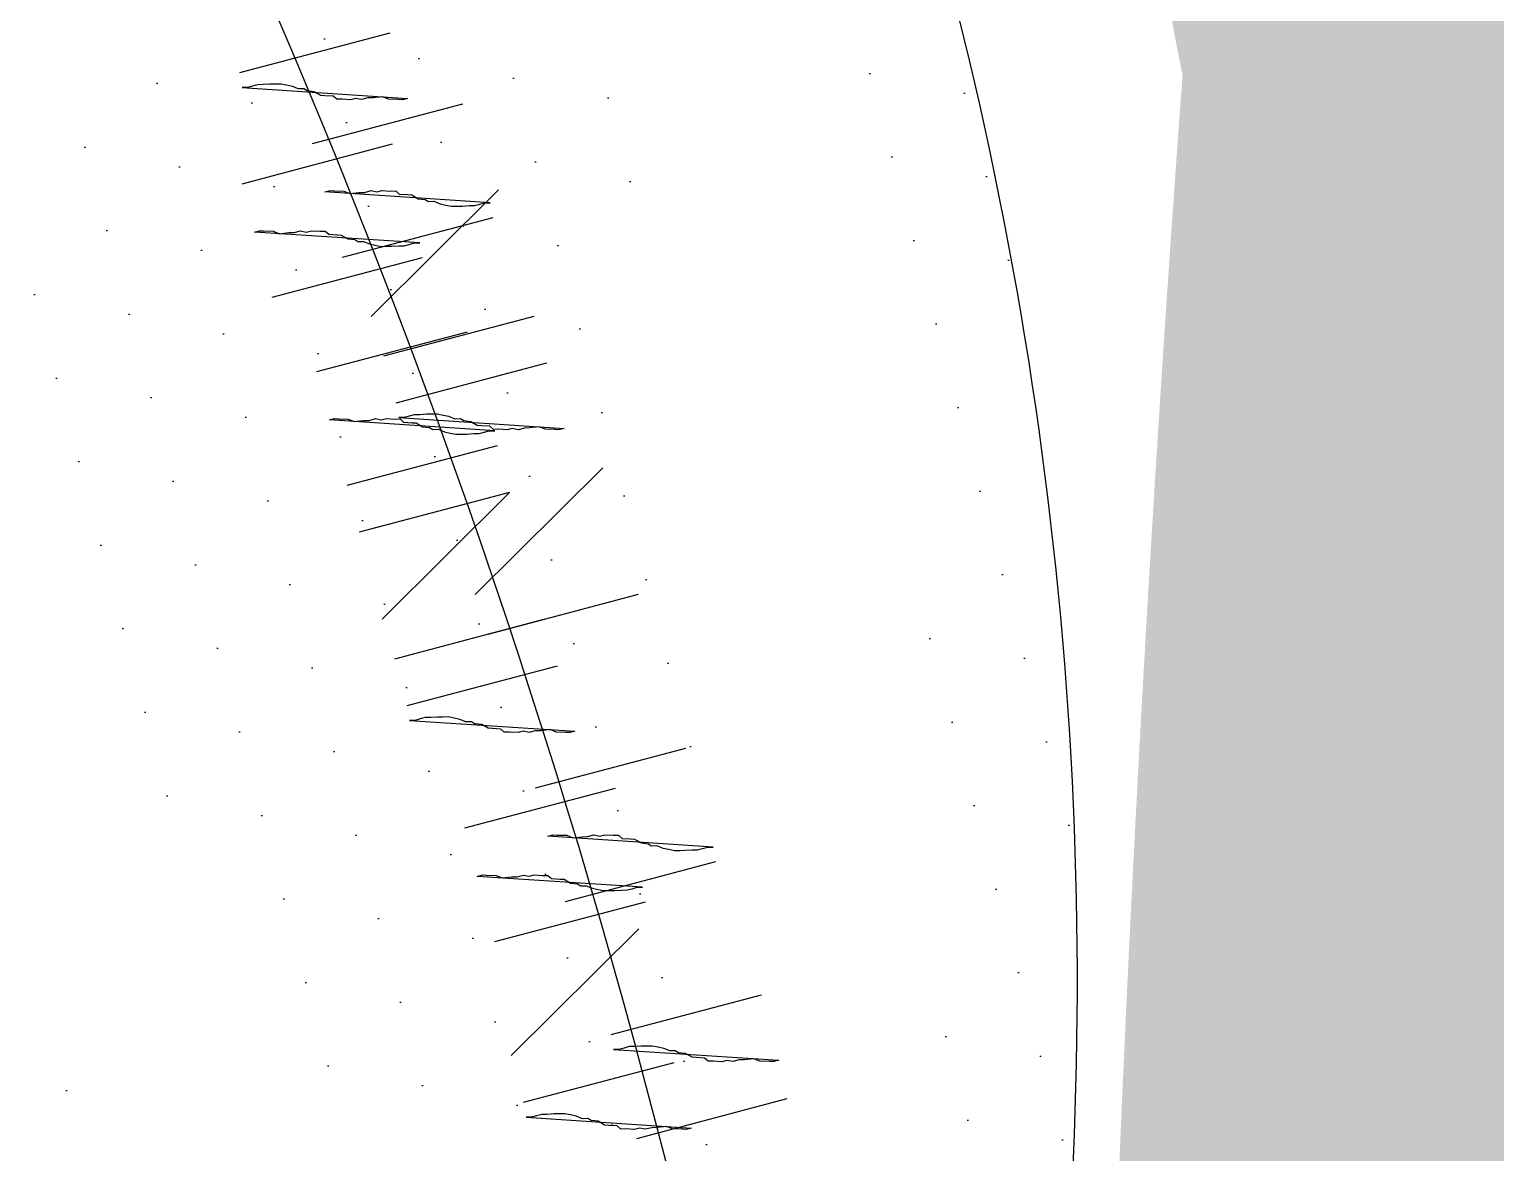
# Model space of a CAD drawing. Extents: x 3694 to 117786, y 20013 to 108631.
# Drawn here: x 41510.8 to 41700.4, y 32838.9 to 32984.2 of the extents above; entities that cross this region are included whole.
import ezdxf

# ---------------------------------------------------------------- set-up
doc = ezdxf.new("R2010")
doc.units = 0
doc.header["$LTSCALE"] = 1000
doc.header["$MEASUREMENT"] = 0
doc.layers.add('家具', color=253, linetype='Continuous')

msp = doc.modelspace()

# ---------------------------------------------------------------- hatches: boundary and pattern name
at = {"layer": '家具'}
h = msp.add_hatch(dxfattribs=at)
h.set_pattern_fill('DOTS', color=8, scale=335.28, angle=-90, style=0)
h.set_pattern_definition([(270, (68925.846, 12540.708), (20.955, -10.4775), [0, -20.955])])
edge = h.paths.add_edge_path()
edge.add_spline(control_points=[(41696.76, 31423.88), (41698.58, 31432.93), (41700.37, 31441.96), (41705.8, 31470.37), (41709.24, 31489.66), (41715.18, 31528.06), (41717.64, 31547.1), (41722.23, 31591.67), (41724.11, 31617.28), (41728.87, 31694.98), (41730.89, 31748.09), (41737.8, 31828.79), (41740.75, 31855.84), (41746.82, 31896.46), (41749.13, 31910.01), (41754.41, 31937.08), (41757.41, 31950.67), (41764.77, 31980.14), (41769.21, 31995.87), (41776.91, 32022), (41780.12, 32032.55), (41783.3, 32042.98)], knot_values=[0.007594, 0.007594, 0.007594, 0.007594, 1.009332, 1.009332, 3.166904, 3.166904, 5.324476, 5.324476, 8.146714, 8.146714, 13.786985, 13.786985, 16.607121, 16.607121, 18.017189, 18.017189, 19.427256, 19.427256, 21.1184, 21.1184, 22.28816, 22.28816, 22.28816, 22.28816], degree=3, periodic=0)
edge.add_ellipse((39866.73, 32604.79), major_axis=(1412.24, 1412.24), ratio=1, start_angle=-61.33744, end_angle=-48.55715)
edge.add_ellipse((39866.73, 32356.96), major_axis=(1412.24, -1412.24), ratio=1, start_angle=48.55715, end_angle=61.33744)
edge.add_spline(control_points=[(41783.3, 32918.76), (41780.12, 32929.2), (41776.91, 32939.75), (41769.21, 32965.88), (41764.77, 32981.61), (41757.41, 33011.08), (41754.41, 33024.67), (41749.13, 33051.74), (41746.82, 33065.29), (41740.75, 33105.91), (41737.8, 33132.96), (41732.71, 33192.38), (41730.87, 33224.64), (41729.15, 33256.52)], knot_values=[0.007594, 0.007594, 0.007594, 0.007594, 1.177354, 1.177354, 2.868498, 2.868498, 4.278566, 4.278566, 5.688634, 5.688634, 8.508769, 8.508769, 11.917873, 11.917873, 11.917873, 11.917873], degree=3, periodic=0)
edge.add_ellipse((41723.39, 33278.94), major_axis=(16.38, 16.38), ratio=1, start_angle=225.8035, end_angle=239.4175, ccw=False)
edge.add_ellipse((41587.82, 33642.9), major_axis=(290.11, 290.11), ratio=1, start_angle=234.5429, end_angle=244.3435, ccw=False)
edge.add_ellipse((42368.11, 33119.5), major_axis=(510.62, -510.62), ratio=1, start_angle=215.53018, end_angle=236.27845)
edge.add_ellipse((46135.11, 32647.69), major_axis=(3173.05, -3173.05), ratio=1, start_angle=220.77532, end_angle=231.64202)
edge.add_ellipse((42676.07, 31745.34), major_axis=(756.09, 756.09), ratio=1, start_angle=113.99303, end_angle=139.47779)
edge.add_ellipse((41596.41, 31635.85), major_axis=(20.78, -20.78), ratio=1, start_angle=29.3497, end_angle=107.314, ccw=False)
edge.add_ellipse((41338.13, 31879.25), major_axis=(269.53, -269.53), ratio=1, start_angle=326.0697, end_angle=363.7487, ccw=False)
edge.add_ellipse((41062.66, 31659.29), major_axis=(269.54, 269.54), ratio=1, start_angle=289.4364, end_angle=291.1525, ccw=False)
edge.add_ellipse((41347.37, 29992.04), major_axis=(1063.44, 1063.44), ratio=1, start_angle=35.30529, end_angle=42.74492, ccw=False)
edge.add_ellipse((41551.05, 31263.72), major_axis=(153.1, -153.1), ratio=1, start_angle=92.7042, end_angle=121.7648, ccw=False)
edge = h.paths.add_edge_path()
edge.add_ellipse((41637.04, 31307.44), major_axis=(59.62, 59.62), ratio=1, start_angle=248.1335, end_angle=277.7179)
edge.add_ellipse((41588.25, 31335.44), major_axis=(99.2, 99.2), ratio=1, start_angle=-79.3068, end_angle=-64.3192)
edge.add_ellipse((41463.45, 32846.25), major_axis=(1116.04, -1116.04), ratio=1, start_angle=303.32412, end_angle=324.37805, ccw=False)
edge.add_spline(control_points=[(41144.04, 31300.59), (41143.84, 31298.4), (41142.99, 31288.82), (41142.4, 31278.8), (41141.55, 31269.41)], knot_values=[0, 0, 0, 0, 0.241803, 1.05283, 1.05283, 1.05283, 1.05283], degree=3, periodic=0)
edge.add_ellipse((41103.64, 31272.71), major_axis=(26.91, 26.91), ratio=1, start_angle=238.7768, end_angle=310.2728, ccw=False)
edge.add_ellipse((41433.82, 35279.25), major_axis=(2868.19, -2868.19), ratio=1, start_angle=310.45931, end_angle=318.34045)
edge = h.paths.add_edge_path()
edge.add_ellipse((41637.04, 33654.3), major_axis=(59.62, -59.62), ratio=1, start_angle=82.2821, end_angle=111.8665)
edge.add_ellipse((41433.82, 29682.5), major_axis=(2868.19, 2868.19), ratio=1, start_angle=41.65955, end_angle=49.5441)
edge.add_ellipse((41103.46, 33689.01), major_axis=(26.91, -26.91), ratio=1, start_angle=49.9835, end_angle=121.3236, ccw=False)
edge.add_spline(control_points=[(41141.37, 33692.31), (41141.71, 33688.62), (41141.98, 33685.18), (41142.23, 33681.92)], knot_values=[0, 0, 0, 0, 0.318986, 0.318986, 0.318986, 0.318986], degree=3, periodic=0)
edge.add_ellipse((41571.72, 30136.05), major_axis=(2525.63, -2525.63), ratio=1, start_angle=132.87541, end_angle=141.90623, ccw=False)
edge = h.paths.add_edge_path()
edge.add_ellipse((41423.16, 33218.45), major_axis=(221.16, -221.16), ratio=1, start_angle=219.856, end_angle=290.932)
edge.add_ellipse((41513.88, 32959.01), major_axis=(155.45, -155.45), ratio=1, start_angle=231.8282, end_angle=294.8811)
edge.add_ellipse((40890.43, 32583.91), major_axis=(405.32, 405.32), ratio=1, start_angle=285.52623, end_angle=332.11357, ccw=False)
edge.add_ellipse((41600.44, 32002.77), major_axis=(258.82, 258.82), ratio=1, start_angle=80.1983, end_angle=130.5063)
edge.add_ellipse((41325.99, 31769.3), major_axis=(196.09, -196.09), ratio=1, start_angle=154.0385, end_angle=216.6924)
edge.add_ellipse((41411.93, 31313.07), major_axis=(433.68, 433.68), ratio=1, start_angle=80.98112, end_angle=109.87818)
edge.add_ellipse((56544.1, 32429.69), major_axis=(11109.23, 11109.23), ratio=1, start_angle=138.124167, end_angle=138.714391)
edge.add_spline(control_points=[(40866.28, 31411.9), (40873.31, 31411.45), (40880.45, 31411.35), (40887.96, 31411.63)], knot_values=[2.29351, 2.29351, 2.29351, 2.29351, 2.979733, 2.979733, 2.979733, 2.979733], degree=3, periodic=0)
edge.add_spline(control_points=[(40887.96, 31411.63), (40892.18, 31411.79), (40903.53, 31412.52), (40919.51, 31414.58), (40915.85, 31428.33), (40919.59, 31432.1), (40922.36, 31433.68)], knot_values=[2.979733, 2.979733, 2.979733, 2.979733, 3.365456, 3.990522, 4.278466, 4.605763, 4.605763, 4.605763, 4.605763], degree=3, periodic=0)
edge.add_spline(control_points=[(40922.36, 31433.68), (40925.15, 31435.26), (40928.73, 31436.41), (40932.31, 31437.56)], knot_values=[4.605763, 4.605763, 4.605763, 4.605763, 4.934211, 4.934211, 4.934211, 4.934211], degree=3, periodic=0)
edge.add_ellipse((41347.37, 29992.04), major_axis=(1063.44, 1063.44), ratio=1, start_angle=52.79563, end_angle=61.02051, ccw=False)
edge.add_ellipse((41276.04, 31751.85), major_axis=(212.58, 212.58), ratio=1, start_angle=165.6336, end_angle=198.8131, ccw=False)
edge.add_ellipse((41276.14, 31433.23), major_axis=(217.18, -217.18), ratio=1, start_angle=151.0252, end_angle=192.4103, ccw=False)
edge.add_ellipse((41628.18, 31559.84), major_axis=(331.09, -331.09), ratio=1, start_angle=177.8464, end_angle=203.8963, ccw=False)
edge.add_ellipse((41061.06, 31544.49), major_axis=(308.61, 308.61), ratio=1, start_angle=2.0534, end_angle=10.2604, ccw=False)
edge.add_spline(control_points=[(41358.42, 31863.96), (41367.37, 31856.91), (41389.81, 31839.24), (41380.03, 31902.48), (41403.05, 31937.54), (41430.27, 31997.14), (41397.68, 32062.77), (41416.92, 32144.53), (41432.85, 32231.36), (41492.54, 32267.5), (41501.16, 32323.05), (41534.02, 32311.22), (41535.5, 32328.39), (41536.18, 32337.33)], knot_values=[28.726228, 28.726228, 28.726228, 28.726228, 29.65137, 31.045535, 32.970907, 34.80046, 37.537981, 40.132447, 43.737998, 46.299248, 47.538816, 48.20545, 48.984057, 48.984057, 48.984057, 48.984057], degree=3, periodic=0)
edge.add_ellipse((35249.3, 32499.07), major_axis=(4446.97, 4446.97), ratio=1, start_angle=-46.473696, end_angle=-42.846266)
edge.add_spline(control_points=[(41533.82, 32735.41), (41532.42, 32749.3), (41529.24, 32773.8), (41485.67, 32804.82), (41464.95, 32873.4), (41429.5, 32937.04), (41440.76, 33008.53), (41404, 33031.18), (41371.64, 33118.04), (41371.07, 33096.8)], knot_values=[0, 0, 0, 0, 1.426784, 2.507846, 5.446644, 8.794162, 10.36551, 12.195062, 14.476347, 14.476347, 14.476347, 14.476347], degree=3, periodic=0)
edge.add_ellipse((41764.17, 33351.18), major_axis=(331.09, -331.09), ratio=1, start_angle=233.19, end_angle=257.9077, ccw=False)
edge.add_ellipse((41449.33, 33553.27), major_axis=(217.18, -217.18), ratio=1, start_angle=244.676, end_angle=286.061, ccw=False)
edge.add_ellipse((41378.03, 33242.73), major_axis=(212.58, 212.58), ratio=1, start_angle=85.1447, end_angle=91.4527, ccw=False)
edge.add_ellipse((41343.83, 34854.62), major_axis=(983.78, 983.78), ratio=1, start_angle=208.08803, end_angle=218.41184, ccw=False)
edge.add_spline(control_points=[(40939.11, 33523.52), (40933.6, 33525.33), (40928.09, 33527.14), (40925.5, 33530.52)], knot_values=[4.42753, 4.42753, 4.42753, 4.42753, 4.934211, 4.934211, 4.934211, 4.934211], degree=3, periodic=0)
edge.add_ellipse((41417.93, 33650.24), major_axis=(358.34, -358.34), ratio=1, start_angle=238.6648, end_angle=277.8164)
h = msp.add_hatch(dxfattribs=at)
h.set_pattern_fill('DOTS', color=8, scale=178.816, angle=-75.176, style=0)
h.set_pattern_definition([(284.824, (59599.926, 27199.551), (12.2337153, -2.5426225), [0, -11.176])])
edge = h.paths.add_edge_path(flags=17)
edge.add_ellipse((41585.24, 33090.61), major_axis=(23.26, -23.26), ratio=1, start_angle=217.5984, end_angle=267.3946, ccw=False)
edge.add_ellipse((41469.34, 33110.43), major_axis=(59.9, -59.9), ratio=1, start_angle=350.6584, end_angle=394.3992, ccw=False)
edge.add_ellipse((41518.74, 33088.2), major_axis=(32.95, 32.95), ratio=1, start_angle=224.9829, end_angle=289.9024)
edge = h.paths.add_edge_path(flags=17)
edge.add_ellipse((40876.66, 32815.35), major_axis=(481.37, 481.37), ratio=1, start_angle=-26.32292, end_angle=-25.58827)
edge.add_ellipse((41463.93, 33038.87), major_axis=(38.8, 38.8), ratio=1, start_angle=246.3634, end_angle=317.8577, ccw=False)
edge.add_ellipse((41491.17, 32967.64), major_axis=(15.13, 15.13), ratio=1, start_angle=-72.1862, end_angle=64.8218, ccw=False)
edge.add_ellipse((41434.43, 33007.88), major_axis=(64.2, -64.2), ratio=1, start_angle=11.5675, end_angle=61.2891)
edge = h.paths.add_edge_path()
edge.add_ellipse((41261.85, 32987.55), major_axis=(242.04, 242.04), ratio=1, start_angle=-23.3258, end_angle=26.2846)
edge.add_spline(control_points=[(41371.68, 33311.75), (41362.32, 33316.08), (41350.4, 33321.59), (41343.54, 33313.95), (41342.28, 33311.97)], knot_values=[0, 0, 0, 0, 1.422385, 1.810205, 1.810205, 1.810205, 1.810205], degree=3, periodic=0)
edge.add_ellipse((40876.66, 32815.35), major_axis=(481.37, -481.37), ratio=1, start_angle=87.25264, end_angle=91.84549, ccw=False)
edge.add_ellipse((41291.15, 32980.85), major_axis=(216.1, -216.1), ratio=1, start_angle=66.8908, end_angle=117.9895, ccw=False)
edge.add_ellipse((41158.9, 32878.76), major_axis=(331.35, -331.35), ratio=1, start_angle=389.5675, end_angle=432.453, ccw=False)
edge.add_ellipse((40624.91, 32591.75), major_axis=(706.38, 706.38), ratio=1, start_angle=321.74638, end_angle=324.35087, ccw=False)
edge.add_spline(control_points=[(41616.96, 32709.11), (41620.6, 32709.9), (41630.95, 32714.87), (41630.75, 32726.92), (41630.62, 32735.05)], knot_values=[0, 0, 0, 0, 0.581976, 1.791185, 1.791185, 1.791185, 1.791185], degree=3, periodic=0)
edge.add_ellipse((41131.9, 32861.2), major_axis=(363.75, -363.75), ratio=1, start_angle=30.8042, end_angle=74.4304)
edge = h.paths.add_edge_path()
edge.add_spline(control_points=[(41588.77, 32721.98), (41594.32, 32716.2), (41602.02, 32708.17), (41613.84, 32708.43), (41616.96, 32709.11)], knot_values=[1.791185, 1.791185, 1.791185, 1.791185, 3.069002, 3.567392, 3.567392, 3.567392, 3.567392], degree=3, periodic=0)
edge.add_ellipse((40624.91, 32591.75), major_axis=(706.38, -706.38), ratio=1, start_angle=51.74638, end_angle=54.35087)
edge.add_ellipse((41840.91, 33078.03), major_axis=(281.07, 281.07), ratio=1, start_angle=145.8922, end_angle=189.5904, ccw=False)
edge.add_ellipse((41804.57, 33238.84), major_axis=(300.8, -300.8), ratio=1, start_angle=220.3807, end_angle=258.6818, ccw=False)
edge.add_ellipse((40876.66, 32815.35), major_axis=(481.37, 481.37), ratio=1, start_angle=-2.74736, end_angle=1.84549)
edge.add_spline(control_points=[(41342.28, 33311.97), (41340.37, 33308.97), (41336.05, 33297.46), (41335.54, 33287.16), (41335.2, 33280.25)], knot_values=[1.810205, 1.810205, 1.810205, 1.810205, 2.398758, 3.598447, 3.598447, 3.598447, 3.598447], degree=3, periodic=0)
edge.add_ellipse((41723.37, 33260.92), major_axis=(274.82, 274.82), ratio=1, start_angle=132.1487, end_angle=176.9725)
edge.add_ellipse((41738.41, 32986.96), major_axis=(215.18, 215.18), ratio=1, start_angle=132.3565, end_angle=195.5463)

# ---------------------------------------------------------------- linework, layer by layer
at = {"layer": '家具', "color": 8, "linetype": 'Continuous'}
for p, q in [((41537.98, 32978.61, 0), (41557.44, 32983.76, 0)), ((41537.98, 32978.61, 0), (41557.44, 32983.76, 0)), ((41537.98, 32978.61, 0), (41557.44, 32983.76, 0)), ((41537.98, 32978.61, 0), (41557.44, 32983.76, 0)), ((41566.82, 32974.55, 0), (41547.36, 32969.4, 0)), ((41566.82, 32974.55, 0), (41547.36, 32969.4, 0)), ((41566.82, 32974.55, 0), (41547.36, 32969.4, 0)), ((41566.82, 32974.55, 0), (41547.36, 32969.4, 0)), ((41557.7, 32969.35, 0), (41538.24, 32964.2, 0)), ((41557.7, 32969.35, 0), (41538.24, 32964.2, 0)), ((41557.7, 32969.35, 0), (41538.24, 32964.2, 0)), ((41557.7, 32969.35, 0), (41538.24, 32964.2, 0)), ((41571.47, 32963.47, 0), (41554.98, 32947.09, 0)), ((41571.47, 32963.47, 0), (41554.98, 32947.09, 0)), ((41571.47, 32963.47, 0), (41554.98, 32947.09, 0)), ((41570.71, 32959.85, 0), (41551.25, 32954.7, 0)), ((41570.71, 32959.85, 0), (41551.25, 32954.7, 0)), ((41570.71, 32959.85, 0), (41551.25, 32954.7, 0)), ((41570.71, 32959.85, 0), (41551.25, 32954.7, 0)), ((41561.59, 32954.66, 0), (41542.13, 32949.51, 0)), ((41561.59, 32954.66, 0), (41542.13, 32949.51, 0)), ((41561.59, 32954.66, 0), (41542.13, 32949.51, 0)), ((41561.59, 32954.66, 0), (41542.13, 32949.51, 0)), ((41556.63, 32941.97, 0), (41576.09, 32947.12, 0)), ((41556.63, 32941.97, 0), (41576.09, 32947.12, 0)), ((41556.63, 32941.97, 0), (41576.09, 32947.12, 0)), ((41556.63, 32941.97, 0), (41576.09, 32947.12, 0)), ((41567.39, 32945.05, 0), (41547.93, 32939.9, 0)), ((41567.39, 32945.05, 0), (41547.93, 32939.9, 0)), ((41567.39, 32945.05, 0), (41547.93, 32939.9, 0)), ((41567.39, 32945.05, 0), (41547.93, 32939.9, 0)), ((41558.23, 32935.92, 0), (41577.7, 32941.07, 0)), ((41558.23, 32935.92, 0), (41577.7, 32941.07, 0)), ((41558.23, 32935.92, 0), (41577.7, 32941.07, 0)), ((41558.23, 32935.92, 0), (41577.7, 32941.07, 0)), ((41571.28, 32930.36, 0), (41551.82, 32925.21, 0)), ((41571.28, 32930.36, 0), (41551.82, 32925.21, 0)), ((41571.28, 32930.36, 0), (41551.82, 32925.21, 0)), ((41571.28, 32930.36, 0), (41551.82, 32925.21, 0)), ((41584.94, 32927.5, 0), (41568.45, 32911.11, 0)), ((41584.94, 32927.5, 0), (41568.45, 32911.11, 0)), ((41584.94, 32927.5, 0), (41568.45, 32911.11, 0)), ((41572.88, 32924.31, 0), (41553.42, 32919.16, 0)), ((41572.88, 32924.31, 0), (41553.42, 32919.16, 0)), ((41572.88, 32924.31, 0), (41553.42, 32919.16, 0)), ((41572.88, 32924.31, 0), (41553.42, 32919.16, 0)), ((41572.88, 32924.31, 0), (41556.4, 32907.92, 0)), ((41572.88, 32924.31, 0), (41556.4, 32907.92, 0)), ((41572.88, 32924.31, 0), (41556.4, 32907.92, 0)), ((41570.1, 32906, 0), (41589.56, 32911.15, 0)), ((41570.1, 32906, 0), (41589.56, 32911.15, 0)), ((41570.1, 32906, 0), (41589.56, 32911.15, 0)), ((41570.1, 32906, 0), (41589.56, 32911.15, 0)), ((41558.04, 32902.81, 0), (41577.51, 32907.96, 0)), ((41558.04, 32902.81, 0), (41577.51, 32907.96, 0)), ((41558.04, 32902.81, 0), (41577.51, 32907.96, 0)), ((41558.04, 32902.81, 0), (41577.51, 32907.96, 0)), ((41559.64, 32896.76, 0), (41579.11, 32901.91, 0)), ((41559.64, 32896.76, 0), (41579.11, 32901.91, 0)), ((41559.64, 32896.76, 0), (41579.11, 32901.91, 0)), ((41559.64, 32896.76, 0), (41579.11, 32901.91, 0)), ((41595.65, 32891.22, 0), (41576.19, 32886.07, 0)), ((41595.65, 32891.22, 0), (41576.19, 32886.07, 0)), ((41595.65, 32891.22, 0), (41576.19, 32886.07, 0)), ((41595.65, 32891.22, 0), (41576.19, 32886.07, 0)), ((41586.53, 32886.03, 0), (41567.07, 32880.88, 0)), ((41586.53, 32886.03, 0), (41567.07, 32880.88, 0)), ((41586.53, 32886.03, 0), (41567.07, 32880.88, 0)), ((41586.53, 32886.03, 0), (41567.07, 32880.88, 0)), ((41599.54, 32876.53, 0), (41580.08, 32871.38, 0)), ((41599.54, 32876.53, 0), (41580.08, 32871.38, 0)), ((41599.54, 32876.53, 0), (41580.08, 32871.38, 0)), ((41599.54, 32876.53, 0), (41580.08, 32871.38, 0)), ((41590.42, 32871.33, 0), (41570.96, 32866.18, 0)), ((41590.42, 32871.33, 0), (41570.96, 32866.18, 0)), ((41590.42, 32871.33, 0), (41570.96, 32866.18, 0)), ((41590.42, 32871.33, 0), (41570.96, 32866.18, 0)), ((41573.11, 32851.49, 0), (41589.59, 32867.88, 0)), ((41573.11, 32851.49, 0), (41589.59, 32867.88, 0)), ((41573.11, 32851.49, 0), (41589.59, 32867.88, 0)), ((41573.11, 32851.49, 0), (41589.59, 32867.88, 0)), ((41586.02, 32854.2, 0), (41605.48, 32859.35, 0)), ((41586.02, 32854.2, 0), (41605.48, 32859.35, 0)), ((41586.02, 32854.2, 0), (41605.48, 32859.35, 0)), ((41586.02, 32854.2, 0), (41605.48, 32859.35, 0)), ((41574.71, 32845.44, 0), (41594.17, 32850.59, 0)), ((41574.71, 32845.44, 0), (41594.17, 32850.59, 0)), ((41574.71, 32845.44, 0), (41594.17, 32850.59, 0)), ((41574.71, 32845.44, 0), (41594.17, 32850.59, 0)), ((41608.75, 32845.88, 0), (41589.29, 32840.73, 0)), ((41608.75, 32845.88, 0), (41589.29, 32840.73, 0)), ((41608.75, 32845.88, 0), (41589.29, 32840.73, 0)), ((41608.75, 32845.88, 0), (41589.29, 32840.73, 0))]:
    msp.add_line(p, q, dxfattribs=at)
for points in [[(41559.69, 32975.28), (41559.03, 32975.11), (41558.49, 32975.14), (41557.25, 32975.17), (41556.45, 32975.49), (41555.26, 32975.35), (41554.55, 32975.34), (41553.73, 32975.12), (41552.98, 32975.27), (41552.32, 32975.1), (41551.24, 32975.17), (41550.54, 32975.16), (41550.08, 32975.56), (41549, 32975.63), (41548.46, 32975.67), (41547.62, 32976.15), (41546.71, 32976.26), (41546.29, 32976.51), (41545.59, 32976.5), (41544.8, 32976.82), (41544.05, 32976.97), (41543.3, 32977.13), (41542.6, 32977.12), (41541.89, 32977.11), (41541.03, 32977.06), (41540.32, 32977.05), (41539.66, 32976.87), (41539, 32976.7), (41538.3, 32976.69)], [(41559.69, 32975.28), (41559.03, 32975.11), (41558.49, 32975.14), (41557.25, 32975.17), (41556.45, 32975.49), (41555.26, 32975.35), (41554.55, 32975.34), (41553.73, 32975.12), (41552.98, 32975.27), (41552.32, 32975.1), (41551.24, 32975.17), (41550.54, 32975.16), (41550.08, 32975.56), (41549, 32975.63), (41548.46, 32975.67), (41547.62, 32976.15), (41546.71, 32976.26), (41546.29, 32976.51), (41545.59, 32976.5), (41544.8, 32976.82), (41544.05, 32976.97), (41543.3, 32977.13), (41542.6, 32977.12), (41541.89, 32977.11), (41541.03, 32977.06), (41540.32, 32977.05), (41539.66, 32976.87), (41539, 32976.7), (41538.3, 32976.69)], [(41559.69, 32975.28), (41559.03, 32975.11), (41558.49, 32975.14), (41557.25, 32975.17), (41556.45, 32975.49), (41555.26, 32975.35), (41554.55, 32975.34), (41553.73, 32975.12), (41552.98, 32975.27), (41552.32, 32975.1), (41551.24, 32975.17), (41550.54, 32975.16), (41550.08, 32975.56), (41549, 32975.63), (41548.46, 32975.67), (41547.62, 32976.15), (41546.71, 32976.26), (41546.29, 32976.51), (41545.59, 32976.5), (41544.8, 32976.82), (41544.05, 32976.97), (41543.3, 32977.13), (41542.6, 32977.12), (41541.89, 32977.11), (41541.03, 32977.06), (41540.32, 32977.05), (41539.66, 32976.87), (41539, 32976.7), (41538.3, 32976.69)], [(41559.69, 32975.28), (41559.03, 32975.11), (41558.49, 32975.14), (41557.25, 32975.17), (41556.45, 32975.49), (41555.26, 32975.35), (41554.55, 32975.34), (41553.73, 32975.12), (41552.98, 32975.27), (41552.32, 32975.1), (41551.24, 32975.17), (41550.54, 32975.16), (41550.08, 32975.56), (41549, 32975.63), (41548.46, 32975.67), (41547.62, 32976.15), (41546.71, 32976.26), (41546.29, 32976.51), (41545.59, 32976.5), (41544.8, 32976.82), (41544.05, 32976.97), (41543.3, 32977.13), (41542.6, 32977.12), (41541.89, 32977.11), (41541.03, 32977.06), (41540.32, 32977.05), (41539.66, 32976.87), (41539, 32976.7), (41538.3, 32976.69)], [(41549.01, 32963.18), (41549.67, 32963.36), (41550.21, 32963.32), (41551.45, 32963.3), (41552.24, 32962.98), (41553.44, 32963.12), (41554.14, 32963.13), (41554.97, 32963.35), (41555.72, 32963.19), (41556.38, 32963.37), (41557.46, 32963.3), (41558.16, 32963.31), (41558.62, 32962.9), (41559.7, 32962.83), (41560.24, 32962.8), (41561.07, 32962.31), (41561.98, 32962.2), (41562.4, 32961.96), (41563.11, 32961.97), (41563.9, 32961.65), (41564.65, 32961.49), (41565.39, 32961.34), (41566.1, 32961.35), (41566.8, 32961.36), (41567.67, 32961.41), (41568.37, 32961.42), (41569.03, 32961.59), (41569.69, 32961.77), (41570.4, 32961.78)], [(41549.01, 32963.18), (41549.67, 32963.36), (41550.21, 32963.32), (41551.45, 32963.3), (41552.24, 32962.98), (41553.44, 32963.12), (41554.14, 32963.13), (41554.97, 32963.35), (41555.72, 32963.19), (41556.38, 32963.37), (41557.46, 32963.3), (41558.16, 32963.31), (41558.62, 32962.9), (41559.7, 32962.83), (41560.24, 32962.8), (41561.07, 32962.31), (41561.98, 32962.2), (41562.4, 32961.96), (41563.11, 32961.97), (41563.9, 32961.65), (41564.65, 32961.49), (41565.39, 32961.34), (41566.1, 32961.35), (41566.8, 32961.36), (41567.67, 32961.41), (41568.37, 32961.42), (41569.03, 32961.59), (41569.69, 32961.77), (41570.4, 32961.78)], [(41549.01, 32963.18), (41549.67, 32963.36), (41550.21, 32963.32), (41551.45, 32963.3), (41552.24, 32962.98), (41553.44, 32963.12), (41554.14, 32963.13), (41554.97, 32963.35), (41555.72, 32963.19), (41556.38, 32963.37), (41557.46, 32963.3), (41558.16, 32963.31), (41558.62, 32962.9), (41559.7, 32962.83), (41560.24, 32962.8), (41561.07, 32962.31), (41561.98, 32962.2), (41562.4, 32961.96), (41563.11, 32961.97), (41563.9, 32961.65), (41564.65, 32961.49), (41565.39, 32961.34), (41566.1, 32961.35), (41566.8, 32961.36), (41567.67, 32961.41), (41568.37, 32961.42), (41569.03, 32961.59), (41569.69, 32961.77), (41570.4, 32961.78)], [(41549.01, 32963.18), (41549.67, 32963.36), (41550.21, 32963.32), (41551.45, 32963.3), (41552.24, 32962.98), (41553.44, 32963.12), (41554.14, 32963.13), (41554.97, 32963.35), (41555.72, 32963.19), (41556.38, 32963.37), (41557.46, 32963.3), (41558.16, 32963.31), (41558.62, 32962.9), (41559.7, 32962.83), (41560.24, 32962.8), (41561.07, 32962.31), (41561.98, 32962.2), (41562.4, 32961.96), (41563.11, 32961.97), (41563.9, 32961.65), (41564.65, 32961.49), (41565.39, 32961.34), (41566.1, 32961.35), (41566.8, 32961.36), (41567.67, 32961.41), (41568.37, 32961.42), (41569.03, 32961.59), (41569.69, 32961.77), (41570.4, 32961.78)], [(41539.89, 32957.99), (41540.55, 32958.16), (41541.08, 32958.13), (41542.33, 32958.11), (41543.12, 32957.78), (41544.32, 32957.93), (41545.02, 32957.94), (41545.85, 32958.15), (41546.6, 32958), (41547.26, 32958.17), (41548.33, 32958.11), (41549.04, 32958.12), (41549.5, 32957.71), (41550.58, 32957.64), (41551.11, 32957.61), (41551.95, 32957.12), (41552.86, 32957.01), (41553.28, 32956.77), (41553.98, 32956.77), (41554.78, 32956.45), (41555.52, 32956.3), (41556.27, 32956.14), (41556.97, 32956.15), (41557.68, 32956.16), (41558.55, 32956.22), (41559.25, 32956.23), (41559.91, 32956.4), (41560.57, 32956.58), (41561.28, 32956.59)], [(41539.89, 32957.99), (41540.55, 32958.16), (41541.08, 32958.13), (41542.33, 32958.11), (41543.12, 32957.78), (41544.32, 32957.93), (41545.02, 32957.94), (41545.85, 32958.15), (41546.6, 32958), (41547.26, 32958.17), (41548.33, 32958.11), (41549.04, 32958.12), (41549.5, 32957.71), (41550.58, 32957.64), (41551.11, 32957.61), (41551.95, 32957.12), (41552.86, 32957.01), (41553.28, 32956.77), (41553.98, 32956.77), (41554.78, 32956.45), (41555.52, 32956.3), (41556.27, 32956.14), (41556.97, 32956.15), (41557.68, 32956.16), (41558.55, 32956.22), (41559.25, 32956.23), (41559.91, 32956.4), (41560.57, 32956.58), (41561.28, 32956.59)], [(41539.89, 32957.99), (41540.55, 32958.16), (41541.08, 32958.13), (41542.33, 32958.11), (41543.12, 32957.78), (41544.32, 32957.93), (41545.02, 32957.94), (41545.85, 32958.15), (41546.6, 32958), (41547.26, 32958.17), (41548.33, 32958.11), (41549.04, 32958.12), (41549.5, 32957.71), (41550.58, 32957.64), (41551.11, 32957.61), (41551.95, 32957.12), (41552.86, 32957.01), (41553.28, 32956.77), (41553.98, 32956.77), (41554.78, 32956.45), (41555.52, 32956.3), (41556.27, 32956.14), (41556.97, 32956.15), (41557.68, 32956.16), (41558.55, 32956.22), (41559.25, 32956.23), (41559.91, 32956.4), (41560.57, 32956.58), (41561.28, 32956.59)], [(41539.89, 32957.99), (41540.55, 32958.16), (41541.08, 32958.13), (41542.33, 32958.11), (41543.12, 32957.78), (41544.32, 32957.93), (41545.02, 32957.94), (41545.85, 32958.15), (41546.6, 32958), (41547.26, 32958.17), (41548.33, 32958.11), (41549.04, 32958.12), (41549.5, 32957.71), (41550.58, 32957.64), (41551.11, 32957.61), (41551.95, 32957.12), (41552.86, 32957.01), (41553.28, 32956.77), (41553.98, 32956.77), (41554.78, 32956.45), (41555.52, 32956.3), (41556.27, 32956.14), (41556.97, 32956.15), (41557.68, 32956.16), (41558.55, 32956.22), (41559.25, 32956.23), (41559.91, 32956.4), (41560.57, 32956.58), (41561.28, 32956.59)], [(41549.58, 32933.69), (41550.24, 32933.87), (41550.78, 32933.83), (41552.02, 32933.81), (41552.81, 32933.49), (41554.01, 32933.63), (41554.71, 32933.64), (41555.54, 32933.86), (41556.29, 32933.7), (41556.95, 32933.88), (41558.03, 32933.81), (41558.73, 32933.82), (41559.19, 32933.41), (41560.27, 32933.34), (41560.81, 32933.31), (41561.64, 32932.82), (41562.55, 32932.71), (41562.97, 32932.47), (41563.68, 32932.48), (41564.47, 32932.16), (41565.22, 32932), (41565.96, 32931.85), (41566.67, 32931.85), (41567.37, 32931.86), (41568.24, 32931.92), (41568.94, 32931.93), (41569.6, 32932.1), (41570.26, 32932.28), (41570.97, 32932.29)], [(41549.58, 32933.69), (41550.24, 32933.87), (41550.78, 32933.83), (41552.02, 32933.81), (41552.81, 32933.49), (41554.01, 32933.63), (41554.71, 32933.64), (41555.54, 32933.86), (41556.29, 32933.7), (41556.95, 32933.88), (41558.03, 32933.81), (41558.73, 32933.82), (41559.19, 32933.41), (41560.27, 32933.34), (41560.81, 32933.31), (41561.64, 32932.82), (41562.55, 32932.71), (41562.97, 32932.47), (41563.68, 32932.48), (41564.47, 32932.16), (41565.22, 32932), (41565.96, 32931.85), (41566.67, 32931.85), (41567.37, 32931.86), (41568.24, 32931.92), (41568.94, 32931.93), (41569.6, 32932.1), (41570.26, 32932.28), (41570.97, 32932.29)], [(41549.58, 32933.69), (41550.24, 32933.87), (41550.78, 32933.83), (41552.02, 32933.81), (41552.81, 32933.49), (41554.01, 32933.63), (41554.71, 32933.64), (41555.54, 32933.86), (41556.29, 32933.7), (41556.95, 32933.88), (41558.03, 32933.81), (41558.73, 32933.82), (41559.19, 32933.41), (41560.27, 32933.34), (41560.81, 32933.31), (41561.64, 32932.82), (41562.55, 32932.71), (41562.97, 32932.47), (41563.68, 32932.48), (41564.47, 32932.16), (41565.22, 32932), (41565.96, 32931.85), (41566.67, 32931.85), (41567.37, 32931.86), (41568.24, 32931.92), (41568.94, 32931.93), (41569.6, 32932.1), (41570.26, 32932.28), (41570.97, 32932.29)], [(41549.58, 32933.69), (41550.24, 32933.87), (41550.78, 32933.83), (41552.02, 32933.81), (41552.81, 32933.49), (41554.01, 32933.63), (41554.71, 32933.64), (41555.54, 32933.86), (41556.29, 32933.7), (41556.95, 32933.88), (41558.03, 32933.81), (41558.73, 32933.82), (41559.19, 32933.41), (41560.27, 32933.34), (41560.81, 32933.31), (41561.64, 32932.82), (41562.55, 32932.71), (41562.97, 32932.47), (41563.68, 32932.48), (41564.47, 32932.16), (41565.22, 32932), (41565.96, 32931.85), (41566.67, 32931.85), (41567.37, 32931.86), (41568.24, 32931.92), (41568.94, 32931.93), (41569.6, 32932.1), (41570.26, 32932.28), (41570.97, 32932.29)], [(41579.94, 32932.59), (41579.28, 32932.42), (41578.74, 32932.45), (41577.5, 32932.48), (41576.71, 32932.8), (41575.51, 32932.66), (41574.8, 32932.65), (41573.98, 32932.43), (41573.23, 32932.58), (41572.57, 32932.41), (41571.49, 32932.48), (41570.79, 32932.47), (41570.33, 32932.87), (41569.25, 32932.94), (41568.71, 32932.98), (41567.88, 32933.46), (41566.96, 32933.57), (41566.54, 32933.82), (41565.84, 32933.81), (41565.05, 32934.13), (41564.3, 32934.28), (41563.55, 32934.44), (41562.85, 32934.43), (41562.15, 32934.42), (41561.28, 32934.37), (41560.57, 32934.36), (41559.91, 32934.18), (41559.25, 32934.01), (41558.55, 32934)], [(41579.94, 32932.59), (41579.28, 32932.42), (41578.74, 32932.45), (41577.5, 32932.48), (41576.71, 32932.8), (41575.51, 32932.66), (41574.8, 32932.65), (41573.98, 32932.43), (41573.23, 32932.58), (41572.57, 32932.41), (41571.49, 32932.48), (41570.79, 32932.47), (41570.33, 32932.87), (41569.25, 32932.94), (41568.71, 32932.98), (41567.88, 32933.46), (41566.96, 32933.57), (41566.54, 32933.82), (41565.84, 32933.81), (41565.05, 32934.13), (41564.3, 32934.28), (41563.55, 32934.44), (41562.85, 32934.43), (41562.15, 32934.42), (41561.28, 32934.37), (41560.57, 32934.36), (41559.91, 32934.18), (41559.25, 32934.01), (41558.55, 32934)], [(41579.94, 32932.59), (41579.28, 32932.42), (41578.74, 32932.45), (41577.5, 32932.48), (41576.71, 32932.8), (41575.51, 32932.66), (41574.8, 32932.65), (41573.98, 32932.43), (41573.23, 32932.58), (41572.57, 32932.41), (41571.49, 32932.48), (41570.79, 32932.47), (41570.33, 32932.87), (41569.25, 32932.94), (41568.71, 32932.98), (41567.88, 32933.46), (41566.96, 32933.57), (41566.54, 32933.82), (41565.84, 32933.81), (41565.05, 32934.13), (41564.3, 32934.28), (41563.55, 32934.44), (41562.85, 32934.43), (41562.15, 32934.42), (41561.28, 32934.37), (41560.57, 32934.36), (41559.91, 32934.18), (41559.25, 32934.01), (41558.55, 32934)], [(41579.94, 32932.59), (41579.28, 32932.42), (41578.74, 32932.45), (41577.5, 32932.48), (41576.71, 32932.8), (41575.51, 32932.66), (41574.8, 32932.65), (41573.98, 32932.43), (41573.23, 32932.58), (41572.57, 32932.41), (41571.49, 32932.48), (41570.79, 32932.47), (41570.33, 32932.87), (41569.25, 32932.94), (41568.71, 32932.98), (41567.88, 32933.46), (41566.96, 32933.57), (41566.54, 32933.82), (41565.84, 32933.81), (41565.05, 32934.13), (41564.3, 32934.28), (41563.55, 32934.44), (41562.85, 32934.43), (41562.15, 32934.42), (41561.28, 32934.37), (41560.57, 32934.36), (41559.91, 32934.18), (41559.25, 32934.01), (41558.55, 32934)], [(41581.35, 32893.43), (41580.69, 32893.26), (41580.15, 32893.29), (41578.91, 32893.32), (41578.12, 32893.64), (41576.92, 32893.5), (41576.21, 32893.49), (41575.39, 32893.27), (41574.64, 32893.42), (41573.98, 32893.25), (41572.9, 32893.31), (41572.2, 32893.3), (41571.74, 32893.71), (41570.66, 32893.78), (41570.12, 32893.81), (41569.29, 32894.3), (41568.37, 32894.41), (41567.96, 32894.65), (41567.25, 32894.65), (41566.46, 32894.97), (41565.71, 32895.12), (41564.97, 32895.28), (41564.26, 32895.27), (41563.56, 32895.26), (41562.69, 32895.2), (41561.98, 32895.19), (41561.32, 32895.02), (41560.66, 32894.84), (41559.96, 32894.84)], [(41581.35, 32893.43), (41580.69, 32893.26), (41580.15, 32893.29), (41578.91, 32893.32), (41578.12, 32893.64), (41576.92, 32893.5), (41576.21, 32893.49), (41575.39, 32893.27), (41574.64, 32893.42), (41573.98, 32893.25), (41572.9, 32893.31), (41572.2, 32893.3), (41571.74, 32893.71), (41570.66, 32893.78), (41570.12, 32893.81), (41569.29, 32894.3), (41568.37, 32894.41), (41567.96, 32894.65), (41567.25, 32894.65), (41566.46, 32894.97), (41565.71, 32895.12), (41564.97, 32895.28), (41564.26, 32895.27), (41563.56, 32895.26), (41562.69, 32895.2), (41561.98, 32895.19), (41561.32, 32895.02), (41560.66, 32894.84), (41559.96, 32894.84)], [(41581.35, 32893.43), (41580.69, 32893.26), (41580.15, 32893.29), (41578.91, 32893.32), (41578.12, 32893.64), (41576.92, 32893.5), (41576.21, 32893.49), (41575.39, 32893.27), (41574.64, 32893.42), (41573.98, 32893.25), (41572.9, 32893.31), (41572.2, 32893.3), (41571.74, 32893.71), (41570.66, 32893.78), (41570.12, 32893.81), (41569.29, 32894.3), (41568.37, 32894.41), (41567.96, 32894.65), (41567.25, 32894.65), (41566.46, 32894.97), (41565.71, 32895.12), (41564.97, 32895.28), (41564.26, 32895.27), (41563.56, 32895.26), (41562.69, 32895.2), (41561.98, 32895.19), (41561.32, 32895.02), (41560.66, 32894.84), (41559.96, 32894.84)], [(41581.35, 32893.43), (41580.69, 32893.26), (41580.15, 32893.29), (41578.91, 32893.32), (41578.12, 32893.64), (41576.92, 32893.5), (41576.21, 32893.49), (41575.39, 32893.27), (41574.64, 32893.42), (41573.98, 32893.25), (41572.9, 32893.31), (41572.2, 32893.3), (41571.74, 32893.71), (41570.66, 32893.78), (41570.12, 32893.81), (41569.29, 32894.3), (41568.37, 32894.41), (41567.96, 32894.65), (41567.25, 32894.65), (41566.46, 32894.97), (41565.71, 32895.12), (41564.97, 32895.28), (41564.26, 32895.27), (41563.56, 32895.26), (41562.69, 32895.2), (41561.98, 32895.19), (41561.32, 32895.02), (41560.66, 32894.84), (41559.96, 32894.84)], [(41577.83, 32879.86), (41578.49, 32880.03), (41579.03, 32880), (41580.28, 32879.97), (41581.07, 32879.65), (41582.27, 32879.79), (41582.97, 32879.8), (41583.8, 32880.02), (41584.54, 32879.87), (41585.2, 32880.04), (41586.28, 32879.97), (41586.99, 32879.98), (41587.45, 32879.57), (41588.53, 32879.51), (41589.06, 32879.47), (41589.9, 32878.99), (41590.81, 32878.87), (41591.23, 32878.63), (41591.93, 32878.64), (41592.72, 32878.32), (41593.47, 32878.17), (41594.22, 32878.01), (41594.92, 32878.02), (41595.63, 32878.03), (41596.5, 32878.08), (41597.2, 32878.09), (41597.86, 32878.27), (41598.52, 32878.44), (41599.23, 32878.45)], [(41577.83, 32879.86), (41578.49, 32880.03), (41579.03, 32880), (41580.28, 32879.97), (41581.07, 32879.65), (41582.27, 32879.79), (41582.97, 32879.8), (41583.8, 32880.02), (41584.54, 32879.87), (41585.2, 32880.04), (41586.28, 32879.97), (41586.99, 32879.98), (41587.45, 32879.57), (41588.53, 32879.51), (41589.06, 32879.47), (41589.9, 32878.99), (41590.81, 32878.87), (41591.23, 32878.63), (41591.93, 32878.64), (41592.72, 32878.32), (41593.47, 32878.17), (41594.22, 32878.01), (41594.92, 32878.02), (41595.63, 32878.03), (41596.5, 32878.08), (41597.2, 32878.09), (41597.86, 32878.27), (41598.52, 32878.44), (41599.23, 32878.45)], [(41577.83, 32879.86), (41578.49, 32880.03), (41579.03, 32880), (41580.28, 32879.97), (41581.07, 32879.65), (41582.27, 32879.79), (41582.97, 32879.8), (41583.8, 32880.02), (41584.54, 32879.87), (41585.2, 32880.04), (41586.28, 32879.97), (41586.99, 32879.98), (41587.45, 32879.57), (41588.53, 32879.51), (41589.06, 32879.47), (41589.9, 32878.99), (41590.81, 32878.87), (41591.23, 32878.63), (41591.93, 32878.64), (41592.72, 32878.32), (41593.47, 32878.17), (41594.22, 32878.01), (41594.92, 32878.02), (41595.63, 32878.03), (41596.5, 32878.08), (41597.2, 32878.09), (41597.86, 32878.27), (41598.52, 32878.44), (41599.23, 32878.45)], [(41577.83, 32879.86), (41578.49, 32880.03), (41579.03, 32880), (41580.28, 32879.97), (41581.07, 32879.65), (41582.27, 32879.79), (41582.97, 32879.8), (41583.8, 32880.02), (41584.54, 32879.87), (41585.2, 32880.04), (41586.28, 32879.97), (41586.99, 32879.98), (41587.45, 32879.57), (41588.53, 32879.51), (41589.06, 32879.47), (41589.9, 32878.99), (41590.81, 32878.87), (41591.23, 32878.63), (41591.93, 32878.64), (41592.72, 32878.32), (41593.47, 32878.17), (41594.22, 32878.01), (41594.92, 32878.02), (41595.63, 32878.03), (41596.5, 32878.08), (41597.2, 32878.09), (41597.86, 32878.27), (41598.52, 32878.44), (41599.23, 32878.45)], [(41568.71, 32874.66), (41569.37, 32874.84), (41569.91, 32874.8), (41571.15, 32874.78), (41571.95, 32874.46), (41573.15, 32874.6), (41573.85, 32874.61), (41574.67, 32874.83), (41575.42, 32874.67), (41576.08, 32874.85), (41577.16, 32874.78), (41577.86, 32874.79), (41578.33, 32874.38), (41579.4, 32874.31), (41579.94, 32874.28), (41580.78, 32873.79), (41581.69, 32873.68), (41582.11, 32873.44), (41582.81, 32873.45), (41583.6, 32873.13), (41584.35, 32872.97), (41585.1, 32872.82), (41585.8, 32872.83), (41586.51, 32872.84), (41587.38, 32872.89), (41588.08, 32872.9), (41588.74, 32873.07), (41589.4, 32873.25), (41590.1, 32873.26)], [(41568.71, 32874.66), (41569.37, 32874.84), (41569.91, 32874.8), (41571.15, 32874.78), (41571.95, 32874.46), (41573.15, 32874.6), (41573.85, 32874.61), (41574.67, 32874.83), (41575.42, 32874.67), (41576.08, 32874.85), (41577.16, 32874.78), (41577.86, 32874.79), (41578.33, 32874.38), (41579.4, 32874.31), (41579.94, 32874.28), (41580.78, 32873.79), (41581.69, 32873.68), (41582.11, 32873.44), (41582.81, 32873.45), (41583.6, 32873.13), (41584.35, 32872.97), (41585.1, 32872.82), (41585.8, 32872.83), (41586.51, 32872.84), (41587.38, 32872.89), (41588.08, 32872.9), (41588.74, 32873.07), (41589.4, 32873.25), (41590.1, 32873.26)], [(41568.71, 32874.66), (41569.37, 32874.84), (41569.91, 32874.8), (41571.15, 32874.78), (41571.95, 32874.46), (41573.15, 32874.6), (41573.85, 32874.61), (41574.67, 32874.83), (41575.42, 32874.67), (41576.08, 32874.85), (41577.16, 32874.78), (41577.86, 32874.79), (41578.33, 32874.38), (41579.4, 32874.31), (41579.94, 32874.28), (41580.78, 32873.79), (41581.69, 32873.68), (41582.11, 32873.44), (41582.81, 32873.45), (41583.6, 32873.13), (41584.35, 32872.97), (41585.1, 32872.82), (41585.8, 32872.83), (41586.51, 32872.84), (41587.38, 32872.89), (41588.08, 32872.9), (41588.74, 32873.07), (41589.4, 32873.25), (41590.1, 32873.26)], [(41568.71, 32874.66), (41569.37, 32874.84), (41569.91, 32874.8), (41571.15, 32874.78), (41571.95, 32874.46), (41573.15, 32874.6), (41573.85, 32874.61), (41574.67, 32874.83), (41575.42, 32874.67), (41576.08, 32874.85), (41577.16, 32874.78), (41577.86, 32874.79), (41578.33, 32874.38), (41579.4, 32874.31), (41579.94, 32874.28), (41580.78, 32873.79), (41581.69, 32873.68), (41582.11, 32873.44), (41582.81, 32873.45), (41583.6, 32873.13), (41584.35, 32872.97), (41585.1, 32872.82), (41585.8, 32872.83), (41586.51, 32872.84), (41587.38, 32872.89), (41588.08, 32872.9), (41588.74, 32873.07), (41589.4, 32873.25), (41590.1, 32873.26)], [(41607.72, 32850.87), (41607.06, 32850.7), (41606.52, 32850.73), (41605.28, 32850.76), (41604.49, 32851.08), (41603.29, 32850.94), (41602.59, 32850.93), (41601.76, 32850.71), (41601.01, 32850.86), (41600.35, 32850.69), (41599.28, 32850.76), (41598.57, 32850.75), (41598.11, 32851.15), (41597.03, 32851.22), (41596.49, 32851.26), (41595.66, 32851.74), (41594.75, 32851.85), (41594.33, 32852.1), (41593.62, 32852.09), (41592.83, 32852.41), (41592.09, 32852.56), (41591.34, 32852.72), (41590.63, 32852.71), (41589.93, 32852.7), (41589.06, 32852.65), (41588.36, 32852.64), (41587.7, 32852.46), (41587.04, 32852.29), (41586.33, 32852.28)], [(41607.72, 32850.87), (41607.06, 32850.7), (41606.52, 32850.73), (41605.28, 32850.76), (41604.49, 32851.08), (41603.29, 32850.94), (41602.59, 32850.93), (41601.76, 32850.71), (41601.01, 32850.86), (41600.35, 32850.69), (41599.28, 32850.76), (41598.57, 32850.75), (41598.11, 32851.15), (41597.03, 32851.22), (41596.49, 32851.26), (41595.66, 32851.74), (41594.75, 32851.85), (41594.33, 32852.1), (41593.62, 32852.09), (41592.83, 32852.41), (41592.09, 32852.56), (41591.34, 32852.72), (41590.63, 32852.71), (41589.93, 32852.7), (41589.06, 32852.65), (41588.36, 32852.64), (41587.7, 32852.46), (41587.04, 32852.29), (41586.33, 32852.28)], [(41607.72, 32850.87), (41607.06, 32850.7), (41606.52, 32850.73), (41605.28, 32850.76), (41604.49, 32851.08), (41603.29, 32850.94), (41602.59, 32850.93), (41601.76, 32850.71), (41601.01, 32850.86), (41600.35, 32850.69), (41599.28, 32850.76), (41598.57, 32850.75), (41598.11, 32851.15), (41597.03, 32851.22), (41596.49, 32851.26), (41595.66, 32851.74), (41594.75, 32851.85), (41594.33, 32852.1), (41593.62, 32852.09), (41592.83, 32852.41), (41592.09, 32852.56), (41591.34, 32852.72), (41590.63, 32852.71), (41589.93, 32852.7), (41589.06, 32852.65), (41588.36, 32852.64), (41587.7, 32852.46), (41587.04, 32852.29), (41586.33, 32852.28)], [(41607.72, 32850.87), (41607.06, 32850.7), (41606.52, 32850.73), (41605.28, 32850.76), (41604.49, 32851.08), (41603.29, 32850.94), (41602.59, 32850.93), (41601.76, 32850.71), (41601.01, 32850.86), (41600.35, 32850.69), (41599.28, 32850.76), (41598.57, 32850.75), (41598.11, 32851.15), (41597.03, 32851.22), (41596.49, 32851.26), (41595.66, 32851.74), (41594.75, 32851.85), (41594.33, 32852.1), (41593.62, 32852.09), (41592.83, 32852.41), (41592.09, 32852.56), (41591.34, 32852.72), (41590.63, 32852.71), (41589.93, 32852.7), (41589.06, 32852.65), (41588.36, 32852.64), (41587.7, 32852.46), (41587.04, 32852.29), (41586.33, 32852.28)], [(41596.41, 32842.11), (41595.75, 32841.94), (41595.21, 32841.97), (41593.97, 32841.99), (41593.18, 32842.32), (41591.98, 32842.17), (41591.28, 32842.16), (41590.45, 32841.95), (41589.7, 32842.1), (41589.04, 32841.93), (41587.97, 32841.99), (41587.26, 32841.98), (41586.8, 32842.39), (41585.72, 32842.46), (41585.18, 32842.49), (41584.35, 32842.98), (41583.44, 32843.09), (41583.02, 32843.33), (41582.31, 32843.32), (41581.52, 32843.65), (41580.78, 32843.8), (41580.03, 32843.96), (41579.32, 32843.95), (41578.62, 32843.94), (41577.75, 32843.88), (41577.05, 32843.87), (41576.39, 32843.7), (41575.73, 32843.52), (41575.02, 32843.51)], [(41596.41, 32842.11), (41595.75, 32841.94), (41595.21, 32841.97), (41593.97, 32841.99), (41593.18, 32842.32), (41591.98, 32842.17), (41591.28, 32842.16), (41590.45, 32841.95), (41589.7, 32842.1), (41589.04, 32841.93), (41587.97, 32841.99), (41587.26, 32841.98), (41586.8, 32842.39), (41585.72, 32842.46), (41585.18, 32842.49), (41584.35, 32842.98), (41583.44, 32843.09), (41583.02, 32843.33), (41582.31, 32843.32), (41581.52, 32843.65), (41580.78, 32843.8), (41580.03, 32843.96), (41579.32, 32843.95), (41578.62, 32843.94), (41577.75, 32843.88), (41577.05, 32843.87), (41576.39, 32843.7), (41575.73, 32843.52), (41575.02, 32843.51)], [(41596.41, 32842.11), (41595.75, 32841.94), (41595.21, 32841.97), (41593.97, 32841.99), (41593.18, 32842.32), (41591.98, 32842.17), (41591.28, 32842.16), (41590.45, 32841.95), (41589.7, 32842.1), (41589.04, 32841.93), (41587.97, 32841.99), (41587.26, 32841.98), (41586.8, 32842.39), (41585.72, 32842.46), (41585.18, 32842.49), (41584.35, 32842.98), (41583.44, 32843.09), (41583.02, 32843.33), (41582.31, 32843.32), (41581.52, 32843.65), (41580.78, 32843.8), (41580.03, 32843.96), (41579.32, 32843.95), (41578.62, 32843.94), (41577.75, 32843.88), (41577.05, 32843.87), (41576.39, 32843.7), (41575.73, 32843.52), (41575.02, 32843.51)], [(41596.41, 32842.11), (41595.75, 32841.94), (41595.21, 32841.97), (41593.97, 32841.99), (41593.18, 32842.32), (41591.98, 32842.17), (41591.28, 32842.16), (41590.45, 32841.95), (41589.7, 32842.1), (41589.04, 32841.93), (41587.97, 32841.99), (41587.26, 32841.98), (41586.8, 32842.39), (41585.72, 32842.46), (41585.18, 32842.49), (41584.35, 32842.98), (41583.44, 32843.09), (41583.02, 32843.33), (41582.31, 32843.32), (41581.52, 32843.65), (41580.78, 32843.8), (41580.03, 32843.96), (41579.32, 32843.95), (41578.62, 32843.94), (41577.75, 32843.88), (41577.05, 32843.87), (41576.39, 32843.7), (41575.73, 32843.52), (41575.02, 32843.51)]]:
    msp.add_lwpolyline(points, close=True, dxfattribs=at)
at = {"layer": '家具'}
for centre, radius, start, end in [((41131.9, 32861.2, 0), 514.43, 345.8042, 29.4304), ((40624.91, 32591.75, 0), 998.97, 6.74638, 25.98552), ((41738.41, 32986.96, 0), 304.32, 177.3565, 240.5463)]:
    msp.add_arc(centre, radius, start, end, dxfattribs=at)

doc.saveas('drawing.dxf')
